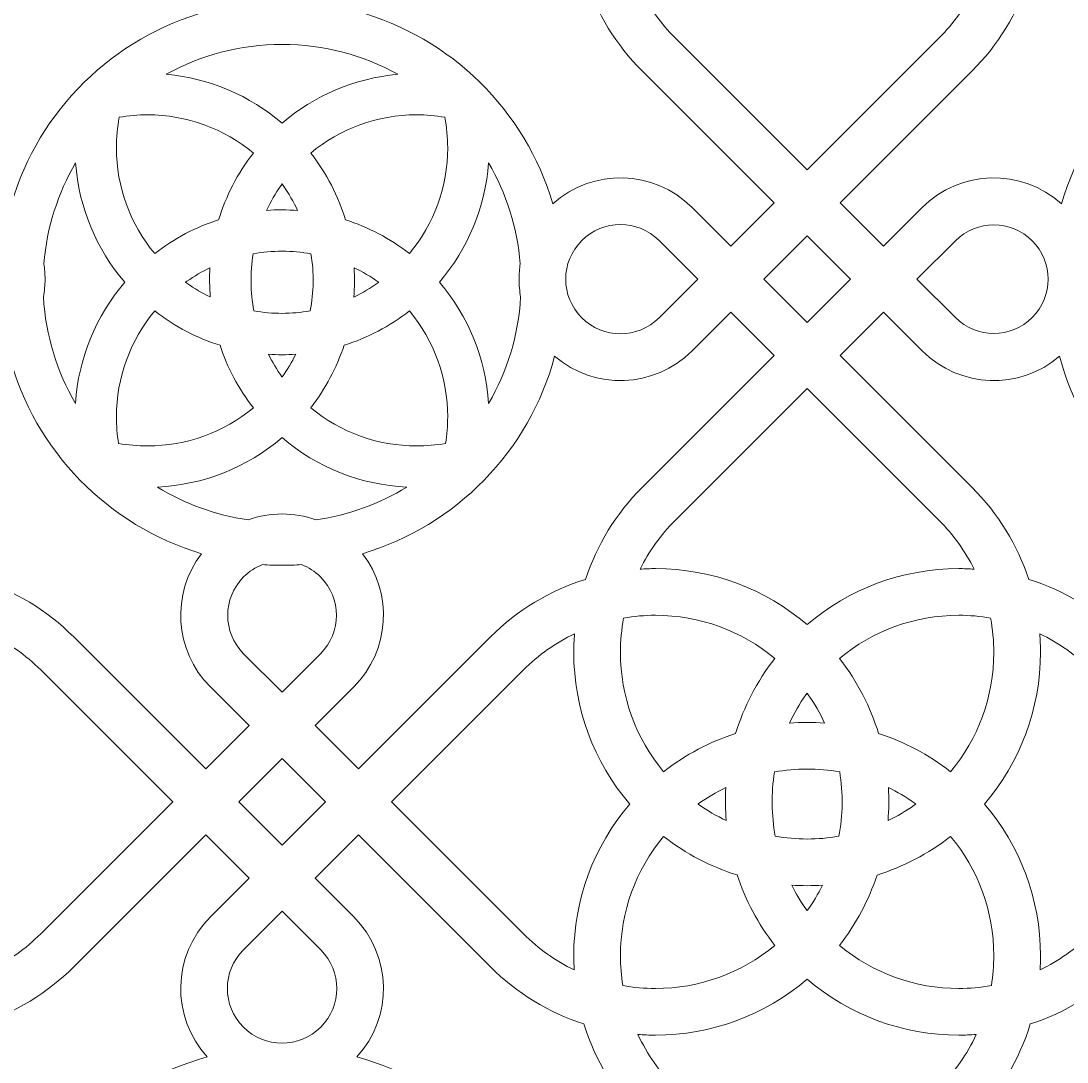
# Model space of a CAD drawing. Header units: millimetres. Extents: x 6 to 316, y -165 to 165.
# Drawn here: x 71.6 to 121.9, y -124.1 to -74.1 of the extents above; entities that cross this region are included whole.
import ezdxf

# ---------------------------------------------------------------- set-up
doc = ezdxf.new("R2010")
doc.units = ezdxf.units.MM
doc.header["$MEASUREMENT"] = 0
doc.layers.add('Camada 1', color=7, linetype='Continuous')

msp = doc.modelspace()

# ---------------------------------------------------------------- linework, layer by layer
at = {"layer": 'Camada 1', "color": 250, "lineweight": 20}
for points, knots in [([(130.3659, -162), (130.3659, -162), (159.6659, -162), (159.6659, -162), (159.6659, -162), (159.6659, -162), (159.6659, -132.7), (159.6659, -132.7), (159.6659, -132.7), (159.6659, -132.7), (162.6659, -132.7), (162.6659, -132.7), (162.6659, -132.7), (162.6659, -132.7), (162.6659, -101.9), (162.6659, -101.9), (162.6659, -101.9), (162.6659, -101.9), (159.6659, -101.9), (159.6659, -101.9), (159.6659, -101.9), (159.6659, -101.9), (159.6659, -71.1), (159.6659, -71.1), (159.6659, -71.1), (159.6659, -71.1), (162.6659, -71.1), (162.6659, -71.1), (162.6659, -71.1), (162.6659, -71.1), (162.6659, -40.3), (162.6659, -40.3), (162.6659, -40.3), (162.6659, -40.3), (159.6659, -40.3), (159.6659, -40.3), (159.6659, -40.3), (159.6659, -40.3), (159.6659, -11), (159.6659, -11), (159.6659, -11), (159.6659, -11), (130.3659, -11), (130.3659, -11), (130.3659, -11), (130.3659, -11), (130.3659, -8), (130.3659, -8), (130.3659, -8), (130.3659, -8), (99.5659, -8), (99.5659, -8), (99.5659, -8), (99.5659, -8), (99.5659, -11), (99.5659, -11), (99.5659, -11), (99.5659, -11), (68.7659, -11), (68.7659, -11), (68.7659, -11), (68.7659, -11), (68.7659, -8), (68.7659, -8), (68.7659, -8), (68.7659, -8), (37.9659, -8), (37.9659, -8), (37.9659, -8), (37.9659, -8), (37.9659, -11), (37.9659, -11), (37.9659, -11), (37.9659, -11), (8.6659, -11), (8.6659, -11), (8.6659, -11), (8.6659, -11), (8.6659, -40.3), (8.6659, -40.3), (8.6659, -40.3), (8.6659, -40.3), (5.6659, -40.3), (5.6659, -40.3), (5.6659, -40.3), (5.6659, -40.3), (5.6659, -71.1), (5.6659, -71.1), (5.6659, -71.1), (5.6659, -71.1), (8.6659, -71.1), (8.6659, -71.1), (8.6659, -71.1), (8.6659, -71.1), (8.6659, -101.9), (8.6659, -101.9), (8.6659, -101.9), (8.6659, -101.9), (5.6659, -101.9), (5.6659, -101.9), (5.6659, -101.9), (5.6659, -101.9), (5.6659, -132.7), (5.6659, -132.7), (5.6659, -132.7), (5.6659, -132.7), (8.6659, -132.7), (8.6659, -132.7), (8.6659, -132.7), (8.6659, -132.7), (8.6659, -162), (8.6659, -162), (8.6659, -162), (8.6659, -162), (37.9659, -162), (37.9659, -162), (37.9659, -162), (37.9659, -162), (37.9659, -165), (37.9659, -165), (37.9659, -165), (37.9659, -165), (68.7659, -165), (68.7659, -165), (68.7659, -165), (68.7659, -165), (68.7659, -162), (68.7659, -162), (68.7659, -162), (68.7659, -162), (99.5659, -162), (99.5659, -162), (99.5659, -162), (99.5659, -162), (99.5659, -165), (99.5659, -165), (99.5659, -165), (99.5659, -165), (130.3659, -165), (130.3659, -165), (130.3659, -165), (130.3659, -165), (130.3659, -162), (130.3659, -162)], [0, 0, 0, 0, 0.027027, 0.027027, 0.027027, 0.027027, 0.0540541, 0.0540541, 0.0540541, 0.0540541, 0.0810811, 0.0810811, 0.0810811, 0.0810811, 0.1081081, 0.1081081, 0.1081081, 0.1081081, 0.1351351, 0.1351351, 0.1351351, 0.1351351, 0.1621622, 0.1621622, 0.1621622, 0.1621622, 0.1891892, 0.1891892, 0.1891892, 0.1891892, 0.2162162, 0.2162162, 0.2162162, 0.2162162, 0.2432432, 0.2432432, 0.2432432, 0.2432432, 0.2702703, 0.2702703, 0.2702703, 0.2702703, 0.2972973, 0.2972973, 0.2972973, 0.2972973, 0.3243243, 0.3243243, 0.3243243, 0.3243243, 0.3513514, 0.3513514, 0.3513514, 0.3513514, 0.3783784, 0.3783784, 0.3783784, 0.3783784, 0.4054054, 0.4054054, 0.4054054, 0.4054054, 0.4324324, 0.4324324, 0.4324324, 0.4324324, 0.4594595, 0.4594595, 0.4594595, 0.4594595, 0.4864865, 0.4864865, 0.4864865, 0.4864865, 0.5135135, 0.5135135, 0.5135135, 0.5135135, 0.5405405, 0.5405405, 0.5405405, 0.5405405, 0.5675676, 0.5675676, 0.5675676, 0.5675676, 0.5945946, 0.5945946, 0.5945946, 0.5945946, 0.6216216, 0.6216216, 0.6216216, 0.6216216, 0.6486486, 0.6486486, 0.6486486, 0.6486486, 0.6756757, 0.6756757, 0.6756757, 0.6756757, 0.7027027, 0.7027027, 0.7027027, 0.7027027, 0.7297297, 0.7297297, 0.7297297, 0.7297297, 0.7567568, 0.7567568, 0.7567568, 0.7567568, 0.7837838, 0.7837838, 0.7837838, 0.7837838, 0.8108108, 0.8108108, 0.8108108, 0.8108108, 0.8378378, 0.8378378, 0.8378378, 0.8378378, 0.8648649, 0.8648649, 0.8648649, 0.8648649, 0.8918919, 0.8918919, 0.8918919, 0.8918919, 0.9189189, 0.9189189, 0.9189189, 0.9189189, 0.9459459, 0.9459459, 0.9459459, 0.9459459, 1, 1, 1, 1]), ([(80.7254, -66.9182), (78.8787, -68.7649), (78.8269, -71.7265), (80.5697, -73.6358), (80.5697, -73.6358), (76.0553, -74.876), (72.4842, -78.3939), (71.1684, -82.8764), (71.1684, -82.8764), (69.258, -81.1615), (66.3179, -81.2225), (64.4809, -83.0596), (64.4809, -83.0596), (64.4809, -83.0596), (62.6248, -84.9158), (62.6248, -84.9158), (62.6248, -84.9158), (62.6248, -84.9158), (60.5434, -82.8344), (60.5434, -82.8344), (60.5434, -82.8344), (60.5434, -82.8344), (66.8808, -76.4968), (66.8808, -76.4968), (66.8808, -76.4968), (68.1307, -75.2469), (69.0548, -73.7321), (69.5983, -72.0843), (69.5983, -72.0843), (71.3049, -71.5484), (72.8745, -70.6063), (74.1627, -69.318), (74.1627, -69.318), (74.1627, -69.318), (80.5003, -62.9807), (80.5003, -62.9807), (80.5003, -62.9807), (80.5003, -62.9807), (82.5817, -65.062), (82.5817, -65.062), (82.5817, -65.062), (82.5817, -65.062), (80.7254, -66.9182), (80.7254, -66.9182)], [0, 0, 0, 0, 0.0833333, 0.0833333, 0.0833333, 0.0833333, 0.1666667, 0.1666667, 0.1666667, 0.1666667, 0.25, 0.25, 0.25, 0.25, 0.3333333, 0.3333333, 0.3333333, 0.3333333, 0.4166667, 0.4166667, 0.4166667, 0.4166667, 0.5, 0.5, 0.5, 0.5, 0.5833333, 0.5833333, 0.5833333, 0.5833333, 0.6666667, 0.6666667, 0.6666667, 0.6666667, 0.75, 0.75, 0.75, 0.75, 0.8333333, 0.8333333, 0.8333333, 0.8333333, 1, 1, 1, 1]), ([(94.1691, -69.318), (95.4573, -70.6063), (97.0269, -71.5484), (98.7335, -72.0843), (98.7335, -72.0843), (99.277, -73.7321), (100.2011, -75.2469), (101.451, -76.4968), (101.451, -76.4968), (101.451, -76.4968), (107.7884, -82.8344), (107.7884, -82.8344), (107.7884, -82.8344), (107.7884, -82.8344), (105.707, -84.9158), (105.707, -84.9158), (105.707, -84.9158), (105.707, -84.9158), (103.8509, -83.0596), (103.8509, -83.0596), (103.8509, -83.0596), (102.0139, -81.2225), (99.0738, -81.1615), (97.1634, -82.8764), (97.1634, -82.8764), (95.8479, -78.3936), (92.2764, -74.8762), (87.7621, -73.6358), (87.7621, -73.6358), (89.5049, -71.7265), (89.4531, -68.7649), (87.6064, -66.9182), (87.6064, -66.9182), (87.6064, -66.9182), (85.7501, -65.062), (85.7501, -65.062), (85.7501, -65.062), (85.7501, -65.062), (87.8315, -62.9807), (87.8315, -62.9807), (87.8315, -62.9807), (87.8315, -62.9807), (94.1691, -69.318), (94.1691, -69.318)], [0, 0, 0, 0, 0.0833333, 0.0833333, 0.0833333, 0.0833333, 0.1666667, 0.1666667, 0.1666667, 0.1666667, 0.25, 0.25, 0.25, 0.25, 0.3333333, 0.3333333, 0.3333333, 0.3333333, 0.4166667, 0.4166667, 0.4166667, 0.4166667, 0.5, 0.5, 0.5, 0.5, 0.5833333, 0.5833333, 0.5833333, 0.5833333, 0.6666667, 0.6666667, 0.6666667, 0.6666667, 0.75, 0.75, 0.75, 0.75, 0.8333333, 0.8333333, 0.8333333, 0.8333333, 1, 1, 1, 1]), ([(110.957, -82.8344), (110.957, -82.8344), (117.2944, -76.4968), (117.2944, -76.4968), (117.2944, -76.4968), (118.5443, -75.247), (119.4683, -73.7322), (120.0119, -72.0843), (120.0119, -72.0843), (121.7184, -71.5483), (123.2881, -70.6063), (124.5763, -69.318), (124.5763, -69.318), (124.5763, -69.318), (130.9138, -62.9807), (130.9138, -62.9807), (130.9138, -62.9807), (130.9138, -62.9807), (132.9952, -65.062), (132.9952, -65.062), (132.9952, -65.062), (132.9952, -65.062), (131.1389, -66.9182), (131.1389, -66.9182), (131.1389, -66.9182), (129.2922, -68.7649), (129.2405, -71.7265), (130.9833, -73.6358), (130.9833, -73.6358), (126.469, -74.8762), (122.8975, -78.3936), (121.582, -82.8763), (121.582, -82.8763), (119.6717, -81.1615), (116.7315, -81.2225), (114.8946, -83.0595), (114.8946, -83.0595), (114.8946, -83.0595), (113.0383, -84.9158), (113.0383, -84.9158), (113.0383, -84.9158), (113.0383, -84.9158), (110.957, -82.8344), (110.957, -82.8344)], [0, 0, 0, 0, 0.0833333, 0.0833333, 0.0833333, 0.0833333, 0.1666667, 0.1666667, 0.1666667, 0.1666667, 0.25, 0.25, 0.25, 0.25, 0.3333333, 0.3333333, 0.3333333, 0.3333333, 0.4166667, 0.4166667, 0.4166667, 0.4166667, 0.5, 0.5, 0.5, 0.5, 0.5833333, 0.5833333, 0.5833333, 0.5833333, 0.6666667, 0.6666667, 0.6666667, 0.6666667, 0.75, 0.75, 0.75, 0.75, 0.8333333, 0.8333333, 0.8333333, 0.8333333, 1, 1, 1, 1]), ([(102.0907, -72.5994), (104.8104, -72.5994), (107.3792, -71.6146), (109.3726, -69.9098), (109.3726, -69.9098), (111.3661, -71.6146), (113.9349, -72.5994), (116.6546, -72.5994), (116.6546, -72.5994), (116.9017, -72.5994), (117.1479, -72.591), (117.3929, -72.5748), (117.3929, -72.5748), (116.9657, -73.4318), (116.3999, -74.2227), (115.7101, -74.9126), (115.7101, -74.9126), (115.7101, -74.9126), (109.3727, -81.25), (109.3727, -81.25), (109.3727, -81.25), (109.3727, -81.25), (103.0353, -74.9126), (103.0353, -74.9126), (103.0353, -74.9126), (102.3455, -74.2227), (101.7799, -73.4318), (101.3525, -72.5748), (101.3525, -72.5748), (101.5975, -72.591), (101.8436, -72.5994), (102.0907, -72.5994)], [0, 0, 0, 0, 0.1111111, 0.1111111, 0.1111111, 0.1111111, 0.2222222, 0.2222222, 0.2222222, 0.2222222, 0.3333333, 0.3333333, 0.3333333, 0.3333333, 0.4444444, 0.4444444, 0.4444444, 0.4444444, 0.5555556, 0.5555556, 0.5555556, 0.5555556, 0.6666667, 0.6666667, 0.6666667, 0.6666667, 0.7777778, 0.7777778, 0.7777778, 0.7777778, 1, 1, 1, 1]), ([(84.1659, -75.2243), (86.1821, -75.2243), (88.0765, -75.745), (89.7228, -76.6584), (89.7228, -76.6584), (87.6481, -76.8474), (85.712, -77.6815), (84.1659, -79.0036), (84.1659, -79.0036), (82.6197, -77.6815), (80.6835, -76.8474), (78.6089, -76.6584), (78.6089, -76.6584), (80.2552, -75.745), (82.1497, -75.2243), (84.1659, -75.2243)], [0, 0, 0, 0, 0.2, 0.2, 0.2, 0.2, 0.4, 0.4, 0.4, 0.4, 0.6, 0.6, 0.6, 0.6, 1, 1, 1, 1]), ([(82.7896, -80.4434), (82.0213, -81.4282), (81.4673, -82.5148), (81.1212, -83.6458), (81.1212, -83.6458), (80.0381, -83.9939), (78.9982, -84.5342), (78.0522, -85.2723), (78.0522, -85.2723), (76.8847, -83.8684), (76.2142, -82.0784), (76.2142, -80.1877), (76.2142, -80.1877), (76.2142, -79.6923), (76.2603, -79.2016), (76.3504, -78.7216), (76.3504, -78.7216), (76.7949, -78.6447), (77.2479, -78.6054), (77.7051, -78.6054), (77.7051, -78.6054), (79.5958, -78.6054), (81.3857, -79.2761), (82.7896, -80.4434)], [0, 0, 0, 0, 0.1428571, 0.1428571, 0.1428571, 0.1428571, 0.2857143, 0.2857143, 0.2857143, 0.2857143, 0.4285714, 0.4285714, 0.4285714, 0.4285714, 0.5714286, 0.5714286, 0.5714286, 0.5714286, 0.7142857, 0.7142857, 0.7142857, 0.7142857, 1, 1, 1, 1]), ([(85.5422, -80.4434), (86.9461, -79.2761), (88.736, -78.6054), (90.6267, -78.6054), (90.6267, -78.6054), (91.0839, -78.6054), (91.5368, -78.6448), (91.9813, -78.7216), (91.9813, -78.7216), (92.0714, -79.2016), (92.1176, -79.6923), (92.1176, -80.1877), (92.1176, -80.1877), (92.1176, -82.0446), (91.4676, -83.8432), (90.2805, -85.2712), (90.2805, -85.2712), (89.3459, -84.5406), (88.3047, -83.9975), (87.2109, -83.6464), (87.2109, -83.6464), (86.8648, -82.5152), (86.3106, -81.4284), (85.5422, -80.4434)], [0, 0, 0, 0, 0.1428571, 0.1428571, 0.1428571, 0.1428571, 0.2857143, 0.2857143, 0.2857143, 0.2857143, 0.4285714, 0.4285714, 0.4285714, 0.4285714, 0.5714286, 0.5714286, 0.5714286, 0.5714286, 0.7142857, 0.7142857, 0.7142857, 0.7142857, 1, 1, 1, 1]), ([(76.6124, -86.6485), (75.2354, -88.2588), (74.388, -90.2921), (74.2471, -92.4644), (74.2471, -92.4644), (73.3631, -90.9475), (72.8168, -89.2094), (72.7121, -87.353), (72.7121, -87.353), (72.7621, -87.0711), (72.7871, -86.7856), (72.7871, -86.5), (72.7871, -86.5), (72.7871, -86.2531), (72.7684, -86.0063), (72.7311, -85.7618), (72.7311, -85.7618), (72.8727, -84.0059), (73.4098, -82.3616), (74.2531, -80.9183), (74.2531, -80.9183), (74.4103, -83.0583), (75.2536, -85.0595), (76.6124, -86.6485)], [0, 0, 0, 0, 0.1428571, 0.1428571, 0.1428571, 0.1428571, 0.2857143, 0.2857143, 0.2857143, 0.2857143, 0.4285714, 0.4285714, 0.4285714, 0.4285714, 0.5714286, 0.5714286, 0.5714286, 0.5714286, 0.7142857, 0.7142857, 0.7142857, 0.7142857, 1, 1, 1, 1]), ([(94.0786, -80.9182), (94.9219, -82.3616), (95.4591, -84.0059), (95.6007, -85.7618), (95.6007, -85.7618), (95.5634, -86.0063), (95.5447, -86.2531), (95.5447, -86.5), (95.5447, -86.5), (95.5447, -86.7856), (95.5697, -87.0711), (95.6197, -87.353), (95.6197, -87.353), (95.515, -89.2094), (94.9687, -90.9475), (94.0846, -92.4645), (94.0846, -92.4645), (93.9457, -90.3271), (93.1192, -88.2851), (91.7193, -86.6485), (91.7193, -86.6485), (93.1004, -85.0339), (93.9235, -83.0245), (94.0786, -80.9182)], [0, 0, 0, 0, 0.1428571, 0.1428571, 0.1428571, 0.1428571, 0.2857143, 0.2857143, 0.2857143, 0.2857143, 0.4285714, 0.4285714, 0.4285714, 0.4285714, 0.5714286, 0.5714286, 0.5714286, 0.5714286, 0.7142857, 0.7142857, 0.7142857, 0.7142857, 1, 1, 1, 1]), ([(84.2158, -81.9919), (84.4875, -82.3791), (84.7198, -82.783), (84.9138, -83.1983), (84.9138, -83.1983), (84.4168, -83.1606), (83.9169, -83.16), (83.4185, -83.1973), (83.4185, -83.1973), (83.6125, -82.7824), (83.8444, -82.3787), (84.116, -81.9919), (84.116, -81.9919), (84.116, -81.9919), (84.1659, -81.9241), (84.1659, -81.9241), (84.1659, -81.9241), (84.1659, -81.9241), (84.2158, -81.9919), (84.2158, -81.9919)], [0, 0, 0, 0, 0.1666667, 0.1666667, 0.1666667, 0.1666667, 0.3333333, 0.3333333, 0.3333333, 0.3333333, 0.5, 0.5, 0.5, 0.5, 0.6666667, 0.6666667, 0.6666667, 0.6666667, 1, 1, 1, 1]), ([(98.554, -84.6438), (99.5792, -83.6188), (101.2414, -83.6188), (102.2665, -84.6438), (102.2665, -84.6438), (102.2665, -84.6438), (104.1226, -86.5), (104.1226, -86.5), (104.1226, -86.5), (104.1226, -86.5), (102.2665, -88.3562), (102.2665, -88.3562), (102.2665, -88.3562), (101.2414, -89.3813), (99.5792, -89.3813), (98.554, -88.3562), (98.554, -88.3562), (98.0415, -87.8436), (97.7852, -87.1718), (97.7853, -86.5), (97.7853, -86.5), (97.7852, -85.8282), (98.0415, -85.1564), (98.554, -84.6438)], [0, 0, 0, 0, 0.1428571, 0.1428571, 0.1428571, 0.1428571, 0.2857143, 0.2857143, 0.2857143, 0.2857143, 0.4285714, 0.4285714, 0.4285714, 0.4285714, 0.5714286, 0.5714286, 0.5714286, 0.5714286, 0.7142857, 0.7142857, 0.7142857, 0.7142857, 1, 1, 1, 1]), ([(114.6476, -86.5), (114.6476, -86.5), (116.4913, -84.6563), (116.4913, -84.6563), (116.4913, -84.6563), (117.5097, -83.638), (119.1605, -83.638), (120.1788, -84.6563), (120.1788, -84.6563), (120.688, -85.1654), (120.9426, -85.8327), (120.9426, -86.5), (120.9426, -86.5), (120.9426, -87.1673), (120.688, -87.8346), (120.1788, -88.3437), (120.1788, -88.3437), (119.1605, -89.362), (117.5097, -89.362), (116.4913, -88.3437), (116.4913, -88.3437), (116.4913, -88.3437), (114.6476, -86.5), (114.6476, -86.5)], [0, 0, 0, 0, 0.1428571, 0.1428571, 0.1428571, 0.1428571, 0.2857143, 0.2857143, 0.2857143, 0.2857143, 0.4285714, 0.4285714, 0.4285714, 0.4285714, 0.5714286, 0.5714286, 0.5714286, 0.5714286, 0.7142857, 0.7142857, 0.7142857, 0.7142857, 1, 1, 1, 1]), ([(109.3727, -84.4186), (109.3727, -84.4186), (111.454, -86.5), (111.454, -86.5), (111.454, -86.5), (111.454, -86.5), (109.3727, -88.5814), (109.3727, -88.5814), (109.3727, -88.5814), (109.3727, -88.5814), (107.2913, -86.5), (107.2913, -86.5), (107.2913, -86.5), (107.2913, -86.5), (109.3727, -84.4186), (109.3727, -84.4186)], [0, 0, 0, 0, 0.2, 0.2, 0.2, 0.2, 0.4, 0.4, 0.4, 0.4, 0.6, 0.6, 0.6, 0.6, 1, 1, 1, 1]), ([(82.7771, -85.2787), (83.7, -85.1155), (84.641, -85.1182), (85.555, -85.2802), (85.555, -85.2802), (85.7028, -86.1931), (85.6892, -87.1218), (85.5205, -88.0228), (85.5205, -88.0228), (84.6287, -88.1768), (83.7118, -88.1793), (82.8117, -88.0243), (82.8117, -88.0243), (82.6426, -87.1223), (82.6289, -86.1925), (82.7771, -85.2787)], [0, 0, 0, 0, 0.2, 0.2, 0.2, 0.2, 0.4, 0.4, 0.4, 0.4, 0.6, 0.6, 0.6, 0.6, 1, 1, 1, 1]), ([(80.7054, -85.9489), (80.677, -86.4177), (80.6818, -86.8876), (80.7194, -87.3549), (80.7194, -87.3549), (80.335, -87.1695), (79.9607, -86.951), (79.6007, -86.6984), (79.6007, -86.6984), (79.6007, -86.6984), (79.5329, -86.6485), (79.5329, -86.6485), (79.5329, -86.6485), (79.5329, -86.6485), (79.6007, -86.5987), (79.6007, -86.5987), (79.6007, -86.5987), (79.9564, -86.3491), (80.3258, -86.1328), (80.7054, -85.9489)], [0, 0, 0, 0, 0.1666667, 0.1666667, 0.1666667, 0.1666667, 0.3333333, 0.3333333, 0.3333333, 0.3333333, 0.5, 0.5, 0.5, 0.5, 0.6666667, 0.6666667, 0.6666667, 0.6666667, 1, 1, 1, 1]), ([(87.6264, -85.9486), (88.0337, -86.1452), (88.4267, -86.3776), (88.8001, -86.6454), (88.8001, -86.6454), (88.8001, -86.6454), (88.7961, -86.6485), (88.7961, -86.6485), (88.7961, -86.6485), (88.7961, -86.6485), (88.8001, -86.6516), (88.8001, -86.6516), (88.8001, -86.6516), (88.4225, -86.9226), (88.0249, -87.1575), (87.6124, -87.3553), (87.6124, -87.3553), (87.65, -86.8879), (87.6548, -86.4177), (87.6264, -85.9486)], [0, 0, 0, 0, 0.1666667, 0.1666667, 0.1666667, 0.1666667, 0.3333333, 0.3333333, 0.3333333, 0.3333333, 0.5, 0.5, 0.5, 0.5, 0.6666667, 0.6666667, 0.6666667, 0.6666667, 1, 1, 1, 1]), ([(71.0795, -90.2017), (72.2933, -94.7452), (75.8101, -98.3479), (80.3031, -99.6823), (80.3031, -99.6823), (78.8377, -101.5902), (78.9783, -104.3348), (80.7254, -106.0818), (80.7254, -106.0818), (80.7254, -106.0818), (82.5817, -107.938), (82.5817, -107.938), (82.5817, -107.938), (82.5817, -107.938), (80.5003, -110.0193), (80.5003, -110.0193), (80.5003, -110.0193), (80.5003, -110.0193), (74.1627, -103.682), (74.1627, -103.682), (74.1627, -103.682), (72.8745, -102.3937), (71.3049, -101.4517), (69.5983, -100.9157), (69.5983, -100.9157), (69.0548, -99.2679), (68.1307, -97.7531), (66.8808, -96.5032), (66.8808, -96.5032), (66.8808, -96.5032), (60.5434, -90.1656), (60.5434, -90.1656), (60.5434, -90.1656), (60.5434, -90.1656), (62.6248, -88.0842), (62.6248, -88.0842), (62.6248, -88.0842), (62.6248, -88.0842), (64.4809, -89.9405), (64.4809, -89.9405), (64.4809, -89.9405), (66.2896, -91.7492), (69.1678, -91.8362), (71.0795, -90.2017)], [0, 0, 0, 0, 0.0833333, 0.0833333, 0.0833333, 0.0833333, 0.1666667, 0.1666667, 0.1666667, 0.1666667, 0.25, 0.25, 0.25, 0.25, 0.3333333, 0.3333333, 0.3333333, 0.3333333, 0.4166667, 0.4166667, 0.4166667, 0.4166667, 0.5, 0.5, 0.5, 0.5, 0.5833333, 0.5833333, 0.5833333, 0.5833333, 0.6666667, 0.6666667, 0.6666667, 0.6666667, 0.75, 0.75, 0.75, 0.75, 0.8333333, 0.8333333, 0.8333333, 0.8333333, 1, 1, 1, 1]), ([(78.0522, -88.0248), (79.0173, -88.7778), (80.0803, -89.3254), (81.1869, -89.6726), (81.1869, -89.6726), (81.5384, -90.7406), (82.0736, -91.7573), (82.7884, -92.6717), (82.7884, -92.6717), (81.3605, -93.8588), (79.5619, -94.5088), (77.7051, -94.5088), (77.7051, -94.5088), (77.2367, -94.5088), (76.7725, -94.4674), (76.3173, -94.3868), (76.3173, -94.3868), (76.2491, -93.9671), (76.2142, -93.54), (76.2142, -93.1093), (76.2142, -93.1093), (76.2142, -91.2187), (76.8847, -89.4287), (78.0522, -88.0248)], [0, 0, 0, 0, 0.1428571, 0.1428571, 0.1428571, 0.1428571, 0.2857143, 0.2857143, 0.2857143, 0.2857143, 0.4285714, 0.4285714, 0.4285714, 0.4285714, 0.5714286, 0.5714286, 0.5714286, 0.5714286, 0.7142857, 0.7142857, 0.7142857, 0.7142857, 1, 1, 1, 1]), ([(90.2805, -88.026), (91.4676, -89.454), (92.1176, -91.2524), (92.1176, -93.1093), (92.1176, -93.1093), (92.1176, -93.54), (92.0827, -93.9671), (92.0144, -94.3868), (92.0144, -94.3868), (91.5593, -94.4674), (91.0951, -94.5088), (90.6267, -94.5088), (90.6267, -94.5088), (88.7699, -94.5088), (86.9713, -93.8588), (85.5434, -92.6717), (85.5434, -92.6717), (86.2585, -91.7568), (86.7938, -90.7397), (87.1454, -89.671), (87.1454, -89.671), (88.2631, -89.3207), (89.3273, -88.771), (90.2805, -88.026)], [0, 0, 0, 0, 0.1428571, 0.1428571, 0.1428571, 0.1428571, 0.2857143, 0.2857143, 0.2857143, 0.2857143, 0.4285714, 0.4285714, 0.4285714, 0.4285714, 0.5714286, 0.5714286, 0.5714286, 0.5714286, 0.7142857, 0.7142857, 0.7142857, 0.7142857, 1, 1, 1, 1]), ([(97.2523, -90.2017), (99.164, -91.8362), (102.0422, -91.7492), (103.8509, -89.9405), (103.8509, -89.9405), (103.8509, -89.9405), (105.707, -88.0842), (105.707, -88.0842), (105.707, -88.0842), (105.707, -88.0842), (107.7884, -90.1656), (107.7884, -90.1656), (107.7884, -90.1656), (107.7884, -90.1656), (101.451, -96.5032), (101.451, -96.5032), (101.451, -96.5032), (100.2011, -97.7531), (99.277, -99.2679), (98.7335, -100.9157), (98.7335, -100.9157), (97.0269, -101.4517), (95.4573, -102.3937), (94.1691, -103.682), (94.1691, -103.682), (94.1691, -103.682), (87.8315, -110.0193), (87.8315, -110.0193), (87.8315, -110.0193), (87.8315, -110.0193), (85.7501, -107.938), (85.7501, -107.938), (85.7501, -107.938), (85.7501, -107.938), (87.6064, -106.0818), (87.6064, -106.0818), (87.6064, -106.0818), (89.3535, -104.3348), (89.4941, -101.5902), (88.0287, -99.6823), (88.0287, -99.6823), (92.5217, -98.3479), (96.0385, -94.7452), (97.2523, -90.2017)], [0, 0, 0, 0, 0.0833333, 0.0833333, 0.0833333, 0.0833333, 0.1666667, 0.1666667, 0.1666667, 0.1666667, 0.25, 0.25, 0.25, 0.25, 0.3333333, 0.3333333, 0.3333333, 0.3333333, 0.4166667, 0.4166667, 0.4166667, 0.4166667, 0.5, 0.5, 0.5, 0.5, 0.5833333, 0.5833333, 0.5833333, 0.5833333, 0.6666667, 0.6666667, 0.6666667, 0.6666667, 0.75, 0.75, 0.75, 0.75, 0.8333333, 0.8333333, 0.8333333, 0.8333333, 1, 1, 1, 1]), ([(113.0383, -88.0842), (113.0383, -88.0842), (114.8946, -89.9405), (114.8946, -89.9405), (114.8946, -89.9405), (116.7033, -91.7492), (119.5813, -91.8362), (121.493, -90.2017), (121.493, -90.2017), (122.7068, -94.7452), (126.2236, -98.3479), (130.7166, -99.6823), (130.7166, -99.6823), (129.2513, -101.5902), (129.3919, -104.3348), (131.1389, -106.0818), (131.1389, -106.0818), (131.1389, -106.0818), (132.9952, -107.938), (132.9952, -107.938), (132.9952, -107.938), (132.9952, -107.938), (130.9138, -110.0193), (130.9138, -110.0193), (130.9138, -110.0193), (130.9138, -110.0193), (124.5763, -103.682), (124.5763, -103.682), (124.5763, -103.682), (123.2881, -102.3937), (121.7184, -101.4518), (120.0119, -100.9157), (120.0119, -100.9157), (119.4683, -99.2678), (118.5443, -97.7531), (117.2944, -96.5032), (117.2944, -96.5032), (117.2944, -96.5032), (110.957, -90.1656), (110.957, -90.1656), (110.957, -90.1656), (110.957, -90.1656), (113.0383, -88.0842), (113.0383, -88.0842)], [0, 0, 0, 0, 0.0833333, 0.0833333, 0.0833333, 0.0833333, 0.1666667, 0.1666667, 0.1666667, 0.1666667, 0.25, 0.25, 0.25, 0.25, 0.3333333, 0.3333333, 0.3333333, 0.3333333, 0.4166667, 0.4166667, 0.4166667, 0.4166667, 0.5, 0.5, 0.5, 0.5, 0.5833333, 0.5833333, 0.5833333, 0.5833333, 0.6666667, 0.6666667, 0.6666667, 0.6666667, 0.75, 0.75, 0.75, 0.75, 0.8333333, 0.8333333, 0.8333333, 0.8333333, 1, 1, 1, 1]), ([(84.8228, -90.1058), (84.6354, -90.4818), (84.4174, -90.845), (84.1689, -91.1913), (84.1689, -91.1913), (84.1689, -91.1913), (84.1659, -91.1873), (84.1659, -91.1873), (84.1659, -91.1873), (84.1659, -91.1873), (84.1629, -91.1913), (84.1629, -91.1913), (84.1629, -91.1913), (83.9144, -90.845), (83.6964, -90.4818), (83.5092, -90.1059), (83.5092, -90.1059), (83.9471, -90.1345), (84.386, -90.1347), (84.8228, -90.1058)], [0, 0, 0, 0, 0.1666667, 0.1666667, 0.1666667, 0.1666667, 0.3333333, 0.3333333, 0.3333333, 0.3333333, 0.5, 0.5, 0.5, 0.5, 0.6666667, 0.6666667, 0.6666667, 0.6666667, 1, 1, 1, 1]), ([(109.3727, -91.7501), (109.3727, -91.7501), (115.7101, -98.0874), (115.7101, -98.0874), (115.7101, -98.0874), (116.3999, -98.7773), (116.9657, -99.5682), (117.3929, -100.4252), (117.3929, -100.4252), (117.1479, -100.409), (116.9017, -100.4007), (116.6546, -100.4007), (116.6546, -100.4007), (113.9349, -100.4007), (111.3661, -101.3855), (109.3726, -103.0902), (109.3726, -103.0902), (107.3792, -101.3855), (104.8104, -100.4007), (102.0907, -100.4007), (102.0907, -100.4007), (101.8436, -100.4007), (101.5975, -100.409), (101.3525, -100.4252), (101.3525, -100.4252), (101.7799, -99.5682), (102.3455, -98.7773), (103.0353, -98.0874), (103.0353, -98.0874), (103.0353, -98.0874), (109.3727, -91.7501), (109.3727, -91.7501)], [0, 0, 0, 0, 0.1111111, 0.1111111, 0.1111111, 0.1111111, 0.2222222, 0.2222222, 0.2222222, 0.2222222, 0.3333333, 0.3333333, 0.3333333, 0.3333333, 0.4444444, 0.4444444, 0.4444444, 0.4444444, 0.5555556, 0.5555556, 0.5555556, 0.5555556, 0.6666667, 0.6666667, 0.6666667, 0.6666667, 0.7777778, 0.7777778, 0.7777778, 0.7777778, 1, 1, 1, 1]), ([(78.1796, -96.4854), (80.3788, -96.3803), (82.486, -95.5474), (84.1659, -94.1106), (84.1659, -94.1106), (85.8458, -95.5474), (87.953, -96.3803), (90.1522, -96.4854), (90.1522, -96.4854), (88.8483, -97.2844), (87.3727, -97.8305), (85.7933, -98.0548), (85.7933, -98.0548), (85.2679, -97.8688), (84.7169, -97.7757), (84.1659, -97.7757), (84.1659, -97.7757), (83.6149, -97.7757), (83.0639, -97.8688), (82.5385, -98.0548), (82.5385, -98.0548), (80.9591, -97.8305), (79.4835, -97.2844), (78.1796, -96.4854)], [0, 0, 0, 0, 0.1428571, 0.1428571, 0.1428571, 0.1428571, 0.2857143, 0.2857143, 0.2857143, 0.2857143, 0.4285714, 0.4285714, 0.4285714, 0.4285714, 0.5714286, 0.5714286, 0.5714286, 0.5714286, 0.7142857, 0.7142857, 0.7142857, 0.7142857, 1, 1, 1, 1]), ([(84.1659, -100.2422), (84.4824, -100.2422), (84.796, -100.2304), (85.1071, -100.2091), (85.1071, -100.2091), (85.4359, -100.3362), (85.7443, -100.5323), (86.0096, -100.7977), (86.0096, -100.7977), (87.0279, -101.8158), (87.0279, -103.4668), (86.0096, -104.4851), (86.0096, -104.4851), (86.0096, -104.4851), (84.1659, -106.3288), (84.1659, -106.3288), (84.1659, -106.3288), (84.1659, -106.3288), (82.3222, -104.4851), (82.3222, -104.4851), (82.3222, -104.4851), (81.3039, -103.4668), (81.3039, -101.8158), (82.3222, -100.7977), (82.3222, -100.7977), (82.5875, -100.5323), (82.8959, -100.3362), (83.2247, -100.2091), (83.2247, -100.2091), (83.5358, -100.2304), (83.8494, -100.2422), (84.1659, -100.2422)], [0, 0, 0, 0, 0.1111111, 0.1111111, 0.1111111, 0.1111111, 0.2222222, 0.2222222, 0.2222222, 0.2222222, 0.3333333, 0.3333333, 0.3333333, 0.3333333, 0.4444444, 0.4444444, 0.4444444, 0.4444444, 0.5555556, 0.5555556, 0.5555556, 0.5555556, 0.6666667, 0.6666667, 0.6666667, 0.6666667, 0.7777778, 0.7777778, 0.7777778, 0.7777778, 1, 1, 1, 1]), ([(102.0907, -102.6413), (104.2217, -102.6413), (106.2392, -103.3972), (107.8215, -104.7129), (107.8215, -104.7129), (106.9553, -105.8232), (106.3307, -107.0481), (105.9407, -108.3232), (105.9407, -108.3232), (104.7079, -108.7187), (103.5342, -109.331), (102.4808, -110.1543), (102.4808, -110.1543), (101.1429, -108.5448), (100.4103, -106.5177), (100.4103, -104.4248), (100.4103, -104.4248), (100.4103, -103.8665), (100.4624, -103.3134), (100.5639, -102.7723), (100.5639, -102.7723), (101.0649, -102.6857), (101.5755, -102.6413), (102.0907, -102.6413)], [0, 0, 0, 0, 0.1428571, 0.1428571, 0.1428571, 0.1428571, 0.2857143, 0.2857143, 0.2857143, 0.2857143, 0.4285714, 0.4285714, 0.4285714, 0.4285714, 0.5714286, 0.5714286, 0.5714286, 0.5714286, 0.7142857, 0.7142857, 0.7142857, 0.7142857, 1, 1, 1, 1]), ([(110.9238, -104.7129), (112.5062, -103.3972), (114.5236, -102.6413), (116.6546, -102.6413), (116.6546, -102.6413), (117.1699, -102.6413), (117.6805, -102.6856), (118.1815, -102.7723), (118.1815, -102.7723), (118.283, -103.3134), (118.3351, -103.8665), (118.3351, -104.4248), (118.3351, -104.4248), (118.3351, -106.5558), (117.5791, -108.5733), (116.2635, -110.1556), (116.2635, -110.1556), (115.1972, -109.3238), (114.0251, -108.7148), (112.8044, -108.3223), (112.8044, -108.3223), (112.4143, -107.0477), (111.7898, -105.8229), (110.9238, -104.7129)], [0, 0, 0, 0, 0.1428571, 0.1428571, 0.1428571, 0.1428571, 0.2857143, 0.2857143, 0.2857143, 0.2857143, 0.4285714, 0.4285714, 0.4285714, 0.4285714, 0.5714286, 0.5714286, 0.5714286, 0.5714286, 0.7142857, 0.7142857, 0.7142857, 0.7142857, 1, 1, 1, 1]), ([(72.5785, -105.2663), (72.5785, -105.2663), (78.9159, -111.6037), (78.9159, -111.6037), (78.9159, -111.6037), (78.9159, -111.6037), (72.5785, -117.9411), (72.5785, -117.9411), (72.5785, -117.9411), (71.8619, -118.6576), (71.0365, -119.2401), (70.1412, -119.6728), (70.1412, -119.6728), (70.1551, -119.4457), (70.1622, -119.2176), (70.1622, -118.9887), (70.1622, -118.9887), (70.1622, -116.3184), (69.2083, -113.7361), (67.4726, -111.7067), (67.4726, -111.7067), (69.2083, -109.6775), (70.1622, -107.0951), (70.1622, -104.4248), (70.1622, -104.4248), (70.1622, -104.1242), (70.1498, -103.8248), (70.1259, -103.5272), (70.1259, -103.5272), (71.0271, -103.9607), (71.8579, -104.5457), (72.5785, -105.2663)], [0, 0, 0, 0, 0.1111111, 0.1111111, 0.1111111, 0.1111111, 0.2222222, 0.2222222, 0.2222222, 0.2222222, 0.3333333, 0.3333333, 0.3333333, 0.3333333, 0.4444444, 0.4444444, 0.4444444, 0.4444444, 0.5555556, 0.5555556, 0.5555556, 0.5555556, 0.6666667, 0.6666667, 0.6666667, 0.6666667, 0.7777778, 0.7777778, 0.7777778, 0.7777778, 1, 1, 1, 1]), ([(95.7533, -105.2663), (96.4739, -104.5457), (97.3047, -103.9607), (98.2059, -103.5272), (98.2059, -103.5272), (98.182, -103.8248), (98.1696, -104.1242), (98.1696, -104.4248), (98.1696, -104.4248), (98.1696, -107.0951), (99.1235, -109.6775), (100.8592, -111.7067), (100.8592, -111.7067), (99.1235, -113.7361), (98.1696, -116.3184), (98.1696, -118.9887), (98.1696, -118.9887), (98.1696, -119.2176), (98.1767, -119.4457), (98.1906, -119.6728), (98.1906, -119.6728), (97.2953, -119.2401), (96.4699, -118.6576), (95.7533, -117.9411), (95.7533, -117.9411), (95.7533, -117.9411), (89.4159, -111.6037), (89.4159, -111.6037), (89.4159, -111.6037), (89.4159, -111.6037), (95.7533, -105.2663), (95.7533, -105.2663)], [0, 0, 0, 0, 0.1111111, 0.1111111, 0.1111111, 0.1111111, 0.2222222, 0.2222222, 0.2222222, 0.2222222, 0.3333333, 0.3333333, 0.3333333, 0.3333333, 0.4444444, 0.4444444, 0.4444444, 0.4444444, 0.5555556, 0.5555556, 0.5555556, 0.5555556, 0.6666667, 0.6666667, 0.6666667, 0.6666667, 0.7777778, 0.7777778, 0.7777778, 0.7777778, 1, 1, 1, 1]), ([(122.9921, -105.2663), (122.9921, -105.2663), (129.3294, -111.6037), (129.3294, -111.6037), (129.3294, -111.6037), (129.3294, -111.6037), (122.9921, -117.9411), (122.9921, -117.9411), (122.9921, -117.9411), (122.2755, -118.6575), (121.4501, -119.24), (120.5548, -119.6728), (120.5548, -119.6728), (120.5687, -119.4457), (120.5757, -119.2176), (120.5757, -118.9887), (120.5757, -118.9887), (120.5757, -116.269), (119.591, -113.7003), (117.8863, -111.7067), (117.8863, -111.7067), (119.591, -109.7133), (120.5757, -107.1445), (120.5757, -104.4248), (120.5757, -104.4248), (120.5757, -104.1242), (120.5635, -103.8248), (120.5396, -103.5272), (120.5396, -103.5272), (121.4407, -103.9607), (122.2714, -104.5457), (122.9921, -105.2663)], [0, 0, 0, 0, 0.1111111, 0.1111111, 0.1111111, 0.1111111, 0.2222222, 0.2222222, 0.2222222, 0.2222222, 0.3333333, 0.3333333, 0.3333333, 0.3333333, 0.4444444, 0.4444444, 0.4444444, 0.4444444, 0.5555556, 0.5555556, 0.5555556, 0.5555556, 0.6666667, 0.6666667, 0.6666667, 0.6666667, 0.7777778, 0.7777778, 0.7777778, 0.7777778, 1, 1, 1, 1]), ([(109.4289, -106.4582), (109.7349, -106.8944), (109.9964, -107.3491), (110.215, -107.8168), (110.215, -107.8168), (109.6533, -107.7749), (109.0899, -107.7756), (108.5298, -107.818), (108.5298, -107.818), (108.7484, -107.35), (109.0103, -106.8947), (109.3164, -106.4582), (109.3164, -106.4582), (109.3164, -106.4582), (109.3726, -106.382), (109.3726, -106.382), (109.3726, -106.382), (109.3726, -106.382), (109.4289, -106.4582), (109.4289, -106.4582)], [0, 0, 0, 0, 0.1666667, 0.1666667, 0.1666667, 0.1666667, 0.3333333, 0.3333333, 0.3333333, 0.3333333, 0.5, 0.5, 0.5, 0.5, 0.6666667, 0.6666667, 0.6666667, 0.6666667, 1, 1, 1, 1]), ([(84.1659, -109.5223), (84.1659, -109.5223), (86.2473, -111.6037), (86.2473, -111.6037), (86.2473, -111.6037), (86.2473, -111.6037), (84.1659, -113.6851), (84.1659, -113.6851), (84.1659, -113.6851), (84.1659, -113.6851), (82.0845, -111.6037), (82.0845, -111.6037), (82.0845, -111.6037), (82.0845, -111.6037), (84.1659, -109.5223), (84.1659, -109.5223)], [0, 0, 0, 0, 0.2, 0.2, 0.2, 0.2, 0.4, 0.4, 0.4, 0.4, 0.6, 0.6, 0.6, 0.6, 1, 1, 1, 1]), ([(107.8071, -110.1645), (108.8371, -109.982), (109.8977, -109.979), (110.938, -110.1627), (110.938, -110.1627), (111.105, -111.1927), (111.0897, -112.2407), (110.899, -113.2574), (110.899, -113.2574), (109.8844, -113.4321), (108.8509, -113.4293), (107.8459, -113.2558), (107.8459, -113.2558), (107.6557, -112.2401), (107.6404, -111.1934), (107.8071, -110.1645)], [0, 0, 0, 0, 0.2, 0.2, 0.2, 0.2, 0.4, 0.4, 0.4, 0.4, 0.6, 0.6, 0.6, 0.6, 1, 1, 1, 1]), ([(105.4723, -110.9179), (105.4402, -111.4467), (105.4457, -111.9766), (105.4882, -112.5034), (105.4882, -112.5034), (105.0233, -112.2803), (104.5751, -112.0156), (104.1494, -111.7102), (104.1494, -111.7102), (104.1494, -111.7102), (104.1539, -111.7067), (104.1539, -111.7067), (104.1539, -111.7067), (104.1539, -111.7067), (104.1494, -111.7033), (104.1494, -111.7033), (104.1494, -111.7033), (104.5702, -111.4015), (105.0132, -111.1394), (105.4723, -110.9179)], [0, 0, 0, 0, 0.1666667, 0.1666667, 0.1666667, 0.1666667, 0.3333333, 0.3333333, 0.3333333, 0.3333333, 0.5, 0.5, 0.5, 0.5, 0.6666667, 0.6666667, 0.6666667, 0.6666667, 1, 1, 1, 1]), ([(113.273, -110.9182), (113.7008, -111.1254), (114.1173, -111.3693), (114.5182, -111.6505), (114.5182, -111.6505), (114.5182, -111.6505), (114.5945, -111.7067), (114.5945, -111.7067), (114.5945, -111.7067), (114.5945, -111.7067), (114.5182, -111.763), (114.5182, -111.763), (114.5182, -111.763), (114.1124, -112.0477), (113.6906, -112.2939), (113.2572, -112.5028), (113.2572, -112.5028), (113.2996, -111.9763), (113.3051, -111.4467), (113.273, -110.9182)], [0, 0, 0, 0, 0.1666667, 0.1666667, 0.1666667, 0.1666667, 0.3333333, 0.3333333, 0.3333333, 0.3333333, 0.5, 0.5, 0.5, 0.5, 0.6666667, 0.6666667, 0.6666667, 0.6666667, 1, 1, 1, 1]), ([(60.5434, -133.2479), (60.5434, -133.2479), (66.8808, -126.9104), (66.8808, -126.9104), (66.8808, -126.9104), (68.1885, -125.6028), (69.1394, -124.005), (69.6712, -122.2685), (69.6712, -122.2685), (71.3495, -121.7287), (72.8929, -120.7953), (74.1627, -119.5253), (74.1627, -119.5253), (74.1627, -119.5253), (80.5003, -113.188), (80.5003, -113.188), (80.5003, -113.188), (80.5003, -113.188), (82.5817, -115.2694), (82.5817, -115.2694), (82.5817, -115.2694), (82.5817, -115.2694), (80.7254, -117.1255), (80.7254, -117.1255), (80.7254, -117.1255), (78.8764, -118.9746), (78.8268, -121.9412), (80.5764, -123.8505), (80.5764, -123.8505), (76.0062, -125.1035), (72.4011, -128.6899), (71.1229, -133.2498), (71.1229, -133.2498), (69.2116, -131.5764), (66.3034, -131.6506), (64.4809, -133.4731), (64.4809, -133.4731), (64.4809, -133.4731), (62.6248, -135.3293), (62.6248, -135.3293), (62.6248, -135.3293), (62.6248, -135.3293), (60.5434, -133.2479), (60.5434, -133.2479)], [0, 0, 0, 0, 0.0833333, 0.0833333, 0.0833333, 0.0833333, 0.1666667, 0.1666667, 0.1666667, 0.1666667, 0.25, 0.25, 0.25, 0.25, 0.3333333, 0.3333333, 0.3333333, 0.3333333, 0.4166667, 0.4166667, 0.4166667, 0.4166667, 0.5, 0.5, 0.5, 0.5, 0.5833333, 0.5833333, 0.5833333, 0.5833333, 0.6666667, 0.6666667, 0.6666667, 0.6666667, 0.75, 0.75, 0.75, 0.75, 0.8333333, 0.8333333, 0.8333333, 0.8333333, 1, 1, 1, 1]), ([(87.8315, -113.188), (87.8315, -113.188), (94.1691, -119.5253), (94.1691, -119.5253), (94.1691, -119.5253), (95.4389, -120.7953), (96.9823, -121.7287), (98.6606, -122.2685), (98.6606, -122.2685), (99.1924, -124.005), (100.1433, -125.6028), (101.451, -126.9104), (101.451, -126.9104), (101.451, -126.9104), (107.7884, -133.2479), (107.7884, -133.2479), (107.7884, -133.2479), (107.7884, -133.2479), (105.707, -135.3293), (105.707, -135.3293), (105.707, -135.3293), (105.707, -135.3293), (103.8509, -133.4731), (103.8509, -133.4731), (103.8509, -133.4731), (102.0284, -131.6506), (99.1202, -131.5764), (97.2089, -133.2498), (97.2089, -133.2498), (95.9307, -128.6899), (92.3256, -125.1035), (87.7554, -123.8505), (87.7554, -123.8505), (89.505, -121.9412), (89.4554, -118.9746), (87.6064, -117.1255), (87.6064, -117.1255), (87.6064, -117.1255), (85.7501, -115.2694), (85.7501, -115.2694), (85.7501, -115.2694), (85.7501, -115.2694), (87.8315, -113.188), (87.8315, -113.188)], [0, 0, 0, 0, 0.0833333, 0.0833333, 0.0833333, 0.0833333, 0.1666667, 0.1666667, 0.1666667, 0.1666667, 0.25, 0.25, 0.25, 0.25, 0.3333333, 0.3333333, 0.3333333, 0.3333333, 0.4166667, 0.4166667, 0.4166667, 0.4166667, 0.5, 0.5, 0.5, 0.5, 0.5833333, 0.5833333, 0.5833333, 0.5833333, 0.6666667, 0.6666667, 0.6666667, 0.6666667, 0.75, 0.75, 0.75, 0.75, 0.8333333, 0.8333333, 0.8333333, 0.8333333, 1, 1, 1, 1]), ([(102.4808, -113.2593), (103.5552, -114.0989), (104.7548, -114.7187), (106.0144, -115.1134), (106.0144, -115.1134), (106.4107, -116.3178), (107.0142, -117.4643), (107.8202, -118.4955), (107.8202, -118.4955), (106.2107, -119.8335), (104.1836, -120.5661), (102.0907, -120.5661), (102.0907, -120.5661), (101.5627, -120.5661), (101.0396, -120.5194), (100.5267, -120.4285), (100.5267, -120.4285), (100.4496, -119.9555), (100.4103, -119.4742), (100.4103, -118.9887), (100.4103, -118.9887), (100.4103, -116.8959), (101.1429, -114.8688), (102.4808, -113.2593)], [0, 0, 0, 0, 0.1428571, 0.1428571, 0.1428571, 0.1428571, 0.2857143, 0.2857143, 0.2857143, 0.2857143, 0.4285714, 0.4285714, 0.4285714, 0.4285714, 0.5714286, 0.5714286, 0.5714286, 0.5714286, 0.7142857, 0.7142857, 0.7142857, 0.7142857, 1, 1, 1, 1]), ([(116.2635, -113.2579), (117.5791, -114.8403), (118.3351, -116.8578), (118.3351, -118.9887), (118.3351, -118.9887), (118.3351, -119.4742), (118.2957, -119.9555), (118.2187, -120.4285), (118.2187, -120.4285), (117.7058, -120.5194), (117.1826, -120.5661), (116.6546, -120.5661), (116.6546, -120.5661), (114.5618, -120.5661), (112.5347, -119.8335), (110.9252, -118.4955), (110.9252, -118.4955), (111.7308, -117.4648), (112.3342, -116.3188), (112.7303, -115.1152), (112.7303, -115.1152), (113.9777, -114.7237), (115.1756, -114.1066), (116.2635, -113.2579)], [0, 0, 0, 0, 0.1428571, 0.1428571, 0.1428571, 0.1428571, 0.2857143, 0.2857143, 0.2857143, 0.2857143, 0.4285714, 0.4285714, 0.4285714, 0.4285714, 0.5714286, 0.5714286, 0.5714286, 0.5714286, 0.7142857, 0.7142857, 0.7142857, 0.7142857, 1, 1, 1, 1]), ([(120.0847, -122.2685), (121.7631, -121.7287), (123.3065, -120.7953), (124.5763, -119.5253), (124.5763, -119.5253), (124.5763, -119.5253), (130.9138, -113.188), (130.9138, -113.188), (130.9138, -113.188), (130.9138, -113.188), (132.9952, -115.2694), (132.9952, -115.2694), (132.9952, -115.2694), (132.9952, -115.2694), (131.139, -117.1255), (131.139, -117.1255), (131.139, -117.1255), (129.2899, -118.9746), (129.2404, -121.9412), (130.9899, -123.8505), (130.9899, -123.8505), (126.4198, -125.1035), (122.8147, -128.6899), (121.5364, -133.2497), (121.5364, -133.2497), (119.6252, -131.5763), (116.717, -131.6506), (114.8946, -133.473), (114.8946, -133.473), (114.8946, -133.473), (113.0383, -135.3293), (113.0383, -135.3293), (113.0383, -135.3293), (113.0383, -135.3293), (110.957, -133.2479), (110.957, -133.2479), (110.957, -133.2479), (110.957, -133.2479), (117.2944, -126.9104), (117.2944, -126.9104), (117.2944, -126.9104), (118.6021, -125.6028), (119.5531, -124.005), (120.0847, -122.2685)], [0, 0, 0, 0, 0.0833333, 0.0833333, 0.0833333, 0.0833333, 0.1666667, 0.1666667, 0.1666667, 0.1666667, 0.25, 0.25, 0.25, 0.25, 0.3333333, 0.3333333, 0.3333333, 0.3333333, 0.4166667, 0.4166667, 0.4166667, 0.4166667, 0.5, 0.5, 0.5, 0.5, 0.5833333, 0.5833333, 0.5833333, 0.5833333, 0.6666667, 0.6666667, 0.6666667, 0.6666667, 0.75, 0.75, 0.75, 0.75, 0.8333333, 0.8333333, 0.8333333, 0.8333333, 1, 1, 1, 1]), ([(108.6323, -115.6034), (109.1247, -115.6361), (109.6193, -115.6358), (110.1129, -115.6035), (110.1129, -115.6035), (109.9018, -116.0273), (109.6561, -116.4366), (109.3761, -116.827), (109.3761, -116.827), (109.3761, -116.827), (109.3726, -116.8224), (109.3726, -116.8224), (109.3726, -116.8224), (109.3726, -116.8224), (109.3692, -116.827), (109.3692, -116.827), (109.3692, -116.827), (109.0891, -116.4366), (108.8434, -116.0273), (108.6323, -115.6034)], [0, 0, 0, 0, 0.1666667, 0.1666667, 0.1666667, 0.1666667, 0.3333333, 0.3333333, 0.3333333, 0.3333333, 0.5, 0.5, 0.5, 0.5, 0.6666667, 0.6666667, 0.6666667, 0.6666667, 1, 1, 1, 1]), ([(84.1659, -116.8539), (84.1659, -116.8539), (86.0221, -118.7098), (86.0221, -118.7098), (86.0221, -118.7098), (87.0471, -119.735), (87.0471, -121.3972), (86.0221, -122.4223), (86.0221, -122.4223), (85.5095, -122.9349), (84.8377, -123.1911), (84.1659, -123.1911), (84.1659, -123.1911), (83.4941, -123.1911), (82.8223, -122.9349), (82.3097, -122.4223), (82.3097, -122.4223), (81.2847, -121.3972), (81.2847, -119.735), (82.3097, -118.7098), (82.3097, -118.7098), (82.3097, -118.7098), (84.1659, -116.8539), (84.1659, -116.8539)], [0, 0, 0, 0, 0.1428571, 0.1428571, 0.1428571, 0.1428571, 0.2857143, 0.2857143, 0.2857143, 0.2857143, 0.4285714, 0.4285714, 0.4285714, 0.4285714, 0.5714286, 0.5714286, 0.5714286, 0.5714286, 0.7142857, 0.7142857, 0.7142857, 0.7142857, 1, 1, 1, 1]), ([(102.0907, -122.8067), (104.761, -122.8067), (107.3434, -121.8529), (109.3726, -120.1172), (109.3726, -120.1172), (111.402, -121.8529), (113.9842, -122.8067), (116.6546, -122.8067), (116.6546, -122.8067), (116.9363, -122.8067), (117.217, -122.796), (117.4959, -122.7751), (117.4959, -122.7751), (117.058, -123.7142), (116.4569, -124.5794), (115.7101, -125.3262), (115.7101, -125.3262), (115.7101, -125.3262), (109.3727, -131.6635), (109.3727, -131.6635), (109.3727, -131.6635), (109.3727, -131.6635), (103.0353, -125.3262), (103.0353, -125.3262), (103.0353, -125.3262), (102.2886, -124.5794), (101.6873, -123.7142), (101.2496, -122.7751), (101.2496, -122.7751), (101.5284, -122.7959), (101.809, -122.8067), (102.0907, -122.8067)], [0, 0, 0, 0, 0.1111111, 0.1111111, 0.1111111, 0.1111111, 0.2222222, 0.2222222, 0.2222222, 0.2222222, 0.3333333, 0.3333333, 0.3333333, 0.3333333, 0.4444444, 0.4444444, 0.4444444, 0.4444444, 0.5555556, 0.5555556, 0.5555556, 0.5555556, 0.6666667, 0.6666667, 0.6666667, 0.6666667, 0.7777778, 0.7777778, 0.7777778, 0.7777778, 1, 1, 1, 1])]:
    msp.add_open_spline(points, degree=3, knots=knots, dxfattribs=at)

doc.saveas('drawing.dxf')
